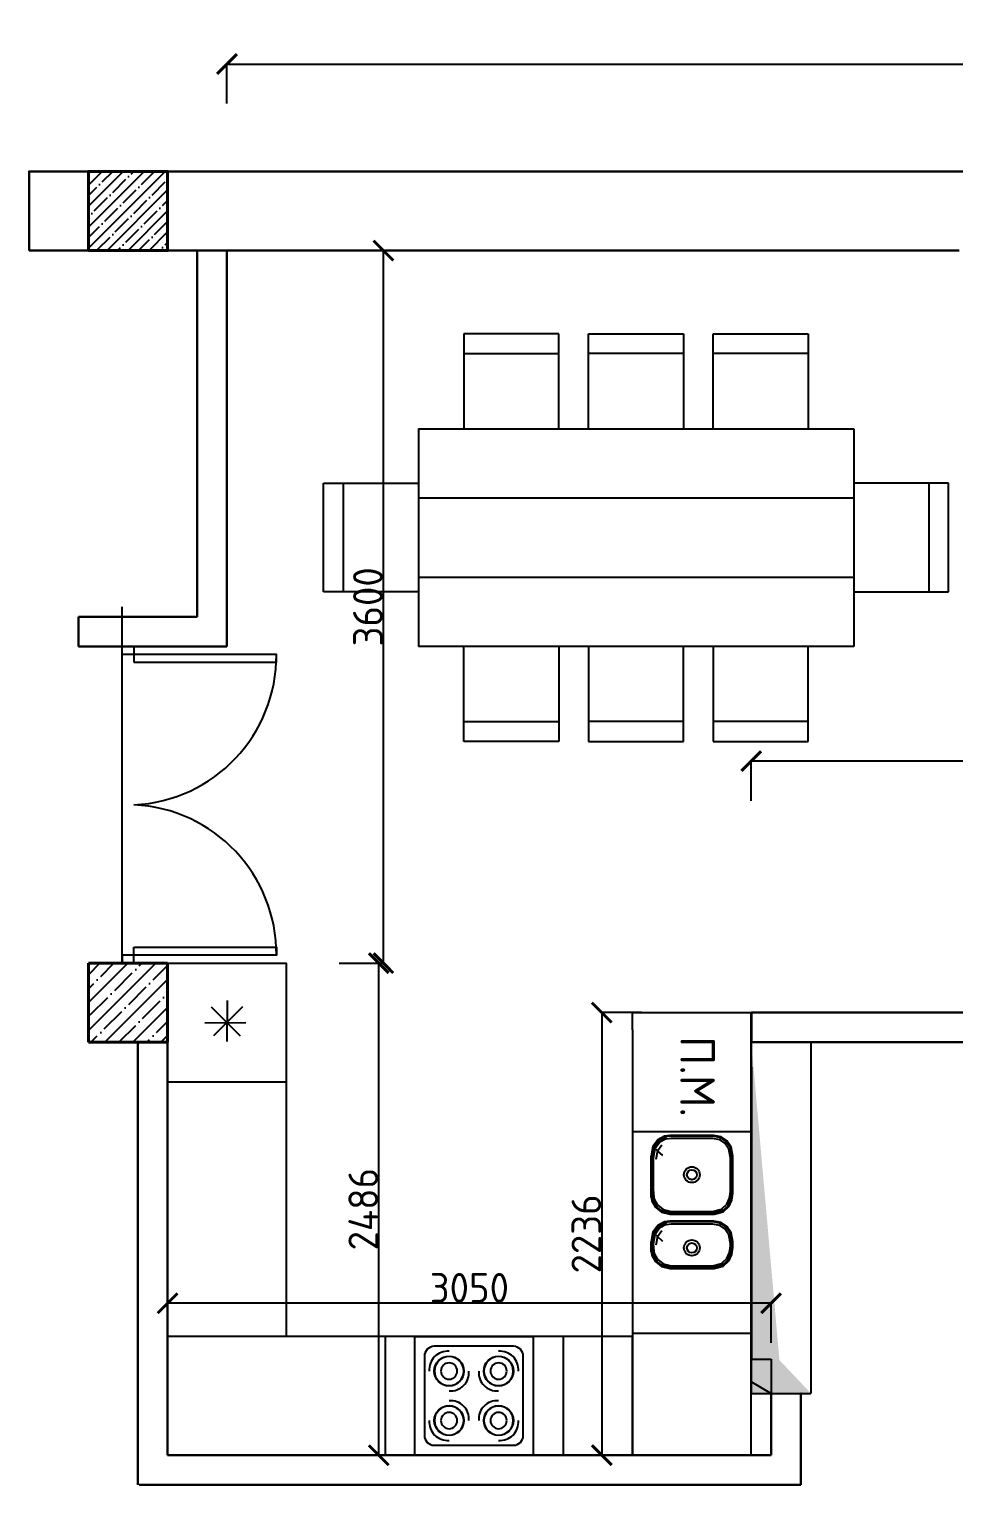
# Model space of a CAD drawing. Header units: millimetres. Extents: x -178199094 to 13669908, y -30538122 to 6091408.
# Drawn here: x 6813219 to 6817893, y 318949 to 326304 of the extents above; entities that cross this region are included whole.
import ezdxf

# ---------------------------------------------------------------- set-up
doc = ezdxf.new("R2010")
doc.units = ezdxf.units.MM
for name, color, linetype in [('A-Door', 150, 'Continuous'), ('FUR', 42, 'Continuous'), ('MEBEL', 253, 'Continuous'), ('NET 01', 8, 'Continuous'), ('Plan 1', 7, 'Continuous')]:
    doc.layers.add(name, color=color, linetype=linetype)
doc.styles.add('gost', font='GOST Common.ttf')
doc.dimstyles.new('Copy of GOST', dxfattribs={"dimtxt": 150, "dimasz": 100, "dimexe": 0.18, "dimexo": 0.06, "dimgap": 3, "dimtad": 1, "dimdec": 0, "dimzin": 0, "dimdsep": 46, "dimtxsty": 'gost', "dimblk": 'ARCHTICK', "dimcen": 0.09, "dimclrt": 256, "dimadec": 0, "dimazin": 0, "dimtfac": 1, "dimtdec": 0, "dimtofl": 0, "dimtmove": 0, "dimatfit": 3, "dimldrblk": 'ARCHTICK', "dimfxl": 200, "dimfxlon": 1, "dimtolj": 1, "dimtzin": 0, "dimarcsym": 0})

# ---------------------------------------------------------------- blocks, each defined once
blk = doc.blocks.new('_ArchTick')
at = {"color": 0, "linetype": 'ByBlock', "const_width": 0.15}
blk.add_lwpolyline([(-0.5, -0.5), (0.5, 0.5)], dxfattribs=at)
blk = doc.blocks.new('*D653')
at = {"layer": 'Defpoints', "color": 0, "transparency": 16777216}
for p in [(6824568.8, 326127.1), (6814219, 325185), (6824568.8, 325185)]:
    blk.add_point(p, dxfattribs=at)
at = {"layer": 'FUR', "color": 0, "lineweight": -2, "transparency": 16777216}
for p, q in [((6814219, 325927.1), (6814219, 326127.3)), ((6814219, 326127.1), (6824568.8, 326127.1)), ((6824568.8, 325927.1), (6824568.8, 326127.3))]:
    blk.add_line(p, q, dxfattribs=at)
at = {"layer": 'FUR', "color": 0, "lineweight": -2, "transparency": 16777216, "xscale": 100, "yscale": 100, "zscale": 100, "rotation": 180}
blk.add_blockref('_ArchTick', (6814219, 326127.1), dxfattribs=at)
at = {"layer": 'FUR', "color": 0, "lineweight": -2, "transparency": 16777216, "xscale": 100, "yscale": 100, "zscale": 100}
blk.add_blockref('_ArchTick', (6824568.8, 326127.1), dxfattribs=at)
at = {"layer": 'FUR', "transparency": 16777216, "insert": (6819393.9, 326205.1), "char_height": 150, "attachment_point": 5, "style": 'gost'}
blk.add_mtext('\\A1;10350', dxfattribs=at)
blk = doc.blocks.new('*D655')
at = {"layer": 'Defpoints', "color": 0, "transparency": 16777216}
for p in [(6816868.6, 322605.6), (6816868.6, 321335.3), (6824568.8, 321335.3)]:
    blk.add_point(p, dxfattribs=at)
at = {"layer": 'FUR', "color": 0, "lineweight": -2, "transparency": 16777216}
for p, q in [((6816868.6, 322405.6), (6816868.6, 322605.7)), ((6824568.8, 322605.6), (6816868.6, 322605.6)), ((6824568.8, 322405.6), (6824568.8, 322605.7))]:
    blk.add_line(p, q, dxfattribs=at)
at = {"layer": 'FUR', "color": 0, "lineweight": -2, "transparency": 16777216, "xscale": 100, "yscale": 100, "zscale": 100, "rotation": 180}
blk.add_blockref('_ArchTick', (6816868.6, 322605.6), dxfattribs=at)
at = {"layer": 'FUR', "color": 0, "lineweight": -2, "transparency": 16777216, "xscale": 100, "yscale": 100, "zscale": 100}
blk.add_blockref('_ArchTick', (6824568.8, 322605.6), dxfattribs=at)
at = {"layer": 'FUR', "transparency": 16777216, "insert": (6820718.7, 322683.6), "char_height": 150, "attachment_point": 5, "style": 'gost'}
blk.add_mtext('\\A1;7700', dxfattribs=at)
blk = doc.blocks.new('*D656')
at = {"layer": 'Defpoints', "color": 0, "transparency": 16777216}
for p in [(6816869, 321335), (6816113.1, 319099.3), (6816869, 319099.3)]:
    blk.add_point(p, dxfattribs=at)
at = {"layer": 'FUR', "color": 0, "lineweight": -2, "transparency": 16777216}
for p, q in [((6816313.1, 321335), (6816112.9, 321335)), ((6816113.1, 321335), (6816113.1, 319099.3)), ((6816313.1, 319099.3), (6816112.9, 319099.3))]:
    blk.add_line(p, q, dxfattribs=at)
at = {"layer": 'FUR', "color": 0, "lineweight": -2, "transparency": 16777216, "xscale": 100, "yscale": 100, "zscale": 100}
for p, rotation in [((6816113.1, 321335), 90), ((6816113.1, 319099.3), 270)]:
    blk.add_blockref('_ArchTick', p, dxfattribs=dict(at, rotation=rotation))
at = {"layer": 'FUR', "transparency": 16777216, "insert": (6816035.1, 320217.1), "char_height": 150, "attachment_point": 5, "rotation": 90, "style": 'gost'}
blk.add_mtext('\\A1;2236', dxfattribs=at)
blk = doc.blocks.new('*D657')
at = {"layer": 'Defpoints', "color": 0, "transparency": 16777216}
for p in [(6813918.6, 319866.7), (6813918.6, 319099.3), (6816969, 319099.3)]:
    blk.add_point(p, dxfattribs=at)
at = {"layer": 'FUR', "color": 0, "lineweight": -2, "transparency": 16777216}
for p, q in [((6813918.6, 319666.7), (6813918.6, 319866.9)), ((6816969, 319866.7), (6813918.6, 319866.7)), ((6816969, 319666.7), (6816969, 319866.9))]:
    blk.add_line(p, q, dxfattribs=at)
at = {"layer": 'FUR', "color": 0, "lineweight": -2, "transparency": 16777216, "xscale": 100, "yscale": 100, "zscale": 100, "rotation": 180}
blk.add_blockref('_ArchTick', (6813918.6, 319866.7), dxfattribs=at)
at = {"layer": 'FUR', "color": 0, "lineweight": -2, "transparency": 16777216, "xscale": 100, "yscale": 100, "zscale": 100}
blk.add_blockref('_ArchTick', (6816969, 319866.7), dxfattribs=at)
at = {"layer": 'FUR', "transparency": 16777216, "insert": (6815443.8, 319944.7), "char_height": 150, "attachment_point": 5, "style": 'gost'}
blk.add_mtext('\\A1;3050', dxfattribs=at)
blk = doc.blocks.new('*D658')
at = {"layer": 'Defpoints', "color": 0, "transparency": 16777216}
for p in [(6813919.9, 321585), (6814985.9, 321585), (6813918.6, 319099.3)]:
    blk.add_point(p, dxfattribs=at)
at = {"layer": 'FUR', "color": 0, "lineweight": -2, "transparency": 16777216}
for p, q in [((6814785.9, 321585), (6814986.1, 321585)), ((6814985.9, 319099.3), (6814985.9, 321585)), ((6814785.9, 319099.3), (6814986.1, 319099.3))]:
    blk.add_line(p, q, dxfattribs=at)
at = {"layer": 'FUR', "color": 0, "lineweight": -2, "transparency": 16777216, "xscale": 100, "yscale": 100, "zscale": 100}
for p, rotation in [((6814985.9, 321585), 90), ((6814985.9, 319099.3), 270)]:
    blk.add_blockref('_ArchTick', p, dxfattribs=dict(at, rotation=rotation))
at = {"layer": 'FUR', "transparency": 16777216, "insert": (6814907.9, 320342.1), "char_height": 150, "attachment_point": 5, "rotation": 90, "style": 'gost'}
blk.add_mtext('\\A1;2486', dxfattribs=at)
blk = doc.blocks.new('*D662')
at = {"layer": 'Defpoints', "color": 0, "transparency": 16777216}
for p in [(6813919, 325185), (6815009.4, 325185), (6813918.6, 321585)]:
    blk.add_point(p, dxfattribs=at)
at = {"layer": 'FUR', "color": 0, "lineweight": -2, "transparency": 16777216}
for p, q in [((6814809.4, 325185), (6815009.6, 325185)), ((6815009.4, 321585), (6815009.4, 325185)), ((6814809.4, 321585), (6815009.6, 321585))]:
    blk.add_line(p, q, dxfattribs=at)
at = {"layer": 'FUR', "color": 0, "lineweight": -2, "transparency": 16777216, "xscale": 100, "yscale": 100, "zscale": 100}
for p, rotation in [((6815009.4, 325185), 90), ((6815009.4, 321585), 270)]:
    blk.add_blockref('_ArchTick', p, dxfattribs=dict(at, rotation=rotation))
at = {"layer": 'FUR', "transparency": 16777216, "insert": (6814931.4, 323385), "char_height": 150, "attachment_point": 5, "rotation": 90, "style": 'gost'}
blk.add_mtext('\\A1;3600', dxfattribs=at)

msp = doc.modelspace()

# ---------------------------------------------------------------- hatches: boundary and pattern name
at = {"transparency": 33554687}
h = msp.add_hatch(dxfattribs=at)
h.set_pattern_fill('ANSI35', color=1, scale=300)
h.set_pattern_definition([(45, (6755397.855, 302183.93), (-53.03301, 53.03301), []), (45, (6755450.89, 302183.93), (-53.03301, 53.03301), [93.75, -18.75, 0, -18.75])])
h.paths.add_polyline_path([(6813919.03714, 325584.9647), (6813519.03714, 325584.9647), (6813519.03714, 325184.9647), (6813919.03714, 325184.9647)])
h = msp.add_hatch(dxfattribs=at)
h.set_pattern_fill('ANSI35', color=1, scale=400)
h.set_pattern_definition([(45, (6759045.12, 301983.93), (-70.71068, 70.71068), []), (45, (6759115.83, 301983.93), (-70.71068, 70.71068), [125, -25, 0, -25])])
h.paths.add_polyline_path([(6813519.03714, 321584.9647), (6813519.03714, 321184.9647), (6813919.03714, 321184.9647), (6813919.03714, 321584.9647)])
at = {"true_color": 0x000000, "transparency": 33554687}
h = msp.add_hatch(color=18, dxfattribs=at)
h.dxf.hatch_style = 1
h.paths.add_polyline_path([(6817010.87657, 319579.69076), (6816869.03714, 319412.39849), (6817169.03714, 319412.39849)])
h.paths.add_polyline_path([(6816869.03714, 321183.33476), (6816869.03714, 319612.39849), (6816869.03714, 319412.39849), (6817010.87657, 319579.69076)])

# ---------------------------------------------------------------- linework, layer by layer
at = {"color": 253}
for p, q in [((6815416.04643, 324764.9647), (6815416.04643, 324284.9647)), ((6815896.04643, 324764.9647), (6815416.04643, 324764.9647)), ((6815896.04643, 324284.9647), (6815896.04643, 324764.9647)), ((6816046.04643, 324284.9647), (6816046.04643, 324764.9647)), ((6816046.04643, 324764.9647), (6816526.04643, 324764.9647)), ((6816526.04643, 324764.9647), (6816526.04643, 324284.9647)), ((6816676.04643, 324284.9647), (6816676.04643, 324764.9647)), ((6816676.04643, 324764.9647), (6817156.04643, 324764.9647)), ((6817156.04643, 324764.9647), (6817156.04643, 324284.9647)), ((6815416.04643, 324664.9647), (6815896.04643, 324664.9647)), ((6816526.04643, 324664.9647), (6816046.04643, 324664.9647)), ((6817156.04643, 324664.9647), (6816676.04643, 324664.9647)), ((6815186.04643, 324284.9647), (6817386.04643, 324284.9647)), ((6817386.04643, 324284.9647), (6817386.04643, 323184.9647)), ((6814706.04643, 323459.9647), (6814706.04643, 324009.9647)), ((6814706.04643, 324009.9647), (6815186.04643, 324009.9647)), ((6814806.04643, 324009.9647), (6814806.04643, 323459.9647)), ((6817866.04643, 324009.9647), (6817386.04643, 324009.9647)), ((6817766.04643, 324009.9647), (6817766.04643, 323459.9647)), ((6817866.04643, 323459.9647), (6817866.04643, 324009.9647)), ((6815186.04643, 323934.9647), (6817386.04643, 323934.9647)), ((6815186.04643, 323534.9647), (6817386.04643, 323534.9647)), ((6815186.04643, 323459.9647), (6814706.04643, 323459.9647)), ((6817386.04643, 323459.9647), (6817866.04643, 323459.9647)), ((6817386.04643, 323184.9647), (6815186.04643, 323184.9647)), ((6815416.04643, 322704.9647), (6815416.04643, 323184.9647)), ((6815896.04643, 323184.9647), (6815896.04643, 322704.9647)), ((6816046.04643, 323184.9647), (6816046.04643, 322704.9647)), ((6816526.04643, 322704.9647), (6816526.04643, 323184.9647)), ((6816676.04643, 323184.9647), (6816676.04643, 322704.9647)), ((6817156.04643, 322704.9647), (6817156.04643, 323184.9647)), ((6815416.04643, 322804.9647), (6815896.04643, 322804.9647)), ((6816526.04643, 322804.9647), (6816046.04643, 322804.9647)), ((6817156.04643, 322804.9647), (6816676.04643, 322804.9647)), ((6815896.04643, 322704.9647), (6815416.04643, 322704.9647)), ((6816046.04643, 322704.9647), (6816526.04643, 322704.9647)), ((6816676.04643, 322704.9647), (6817156.04643, 322704.9647)), ((6816371.6449, 320658.45443), (6816362.16493, 320609.34291)), ((6816363.63652, 320608.35807), (6816373.05775, 320657.16453)), ((6816366.25409, 320606.60743), (6816375.57042, 320654.87091)), ((6816396.04519, 320692.73481), (6816371.6449, 320658.45443)), ((6816373.05775, 320657.16453), (6816397.30657, 320691.23279)), ((6816375.57042, 320654.87091), (6816373.05775, 320657.16453)), ((6816374.2352, 320601.2699), (6816383.23178, 320647.87799)), ((6816375.57042, 320654.87091), (6816399.54984, 320688.56004)), ((6816383.23178, 320647.87799), (6816375.57042, 320654.87091)), ((6816406.38833, 320680.41234), (6816383.23178, 320647.87799)), ((6816383.23178, 320647.87799), (6816395.02343, 320637.11608)), ((6816395.02343, 320637.11608), (6816416.91483, 320667.87231)), ((6816430.73994, 320711.45643), (6816396.04519, 320692.73481)), ((6816397.30657, 320691.23279), (6816431.78563, 320709.83817)), ((6816399.54984, 320688.56004), (6816397.30657, 320691.23279)), ((6816399.54984, 320688.56004), (6816433.64537, 320706.95834)), ((6816406.38833, 320680.41234), (6816399.54984, 320688.56004)), ((6816439.31565, 320698.17997), (6816406.38833, 320680.41234)), ((6816456.88375, 320714.91113), (6816430.73994, 320711.45643)), ((6816431.78563, 320709.83817), (6816457.76704, 320713.27043)), ((6816459.33724, 320710.35389), (6816433.64537, 320706.95834)), ((6816433.64537, 320706.95834), (6816439.31565, 320698.17997)), ((6816439.31565, 320698.17997), (6816464.12717, 320701.45842)), ((6816680.19817, 320714.91113), (6816456.88375, 320714.91113)), ((6816457.76704, 320713.27043), (6816679.31572, 320713.27043)), ((6816677.74468, 320710.35389), (6816459.33724, 320710.35389)), ((6816464.12717, 320701.45842), (6816672.95643, 320701.45842)), ((6816672.95643, 320701.45842), (6816708.1073, 320694.59979)), ((6816714.14432, 320703.25103), (6816677.74468, 320710.35389)), ((6816679.31572, 320713.27043), (6816716.12366, 320706.08868)), ((6816717.23648, 320707.68365), (6816680.19817, 320714.91113)), ((6816708.1073, 320694.59979), (6816714.14432, 320703.25103)), ((6816735.25482, 320676.09742), (6816708.1073, 320694.59979)), ((6816714.14432, 320703.25103), (6816716.12366, 320706.08868)), ((6816742.25529, 320684.09217), (6816714.14432, 320703.25103)), ((6816716.12366, 320706.08868), (6816744.55185, 320686.71415)), ((6816745.84259, 320688.18889), (6816717.23648, 320707.68365)), ((6816735.25482, 320676.09742), (6816742.25529, 320684.09217)), ((6816755.135, 320644.80073), (6816735.25482, 320676.09742)), ((6816742.25529, 320684.09217), (6816744.55185, 320686.71415)), ((6816762.84085, 320651.68433), (6816742.25529, 320684.09217)), ((6816744.55185, 320686.71415), (6816765.3682, 320653.94187)), ((6816766.78985, 320655.21121), (6816745.84259, 320688.18889)), ((6816755.135, 320644.80073), (6816762.84085, 320651.68433)), ((6816762.84085, 320651.68433), (6816765.3682, 320653.94187)), ((6816770.86056, 320606.60743), (6816762.84085, 320651.68433)), ((6816765.3682, 320653.94187), (6816773.47813, 320608.35807)), ((6816774.95014, 320609.34291), (6816766.78985, 320655.21121)), ((6816362.16493, 320400.39761), (6816362.16493, 320609.34291)), ((6816363.63652, 320398.63606), (6816363.63652, 320608.35807)), ((6816366.25409, 320395.50194), (6816366.25409, 320606.60743)), ((6816374.2352, 320430.81667), (6816374.2352, 320601.2699)), ((6816395.02343, 320637.11608), (6816386.51822, 320593.05423)), ((6816422.02577, 320612.4701), (6816395.02343, 320637.11608)), ((6816762.87945, 320601.2699), (6816755.135, 320644.80073)), ((6816762.87945, 320430.81667), (6816762.87945, 320601.2699)), ((6816770.86056, 320425.47998), (6816770.86056, 320606.60743)), ((6816773.47813, 320608.35807), (6816773.47813, 320423.72934)), ((6816774.95014, 320422.74534), (6816774.95014, 320609.34291)), ((6816372.04858, 320386.67215), (6816366.25409, 320425.47998)), ((6816366.25409, 320425.47998), (6816366.25409, 320414.04984)), ((6816379.83037, 320393.33944), (6816374.2352, 320430.81667)), ((6816374.2352, 320430.81667), (6816374.2352, 320414.04984)), ((6816758.66188, 320397.98753), (6816762.87945, 320430.81667)), ((6816766.49234, 320391.48474), (6816770.86056, 320425.47998)), ((6816368.06138, 320383.25521), (6816362.16493, 320422.74534)), ((6816363.63652, 320423.72934), (6816369.49646, 320384.48511)), ((6816385.58499, 320350.27502), (6816368.06138, 320383.25521)), ((6816369.49646, 320384.48511), (6816386.91182, 320351.70927)), ((6816389.26964, 320354.26012), (6816372.04858, 320386.67215)), ((6816396.46187, 320362.03898), (6816379.83037, 320393.33944)), ((6816386.91182, 320351.70927), (6816389.26964, 320354.26012)), ((6816389.26964, 320354.26012), (6816396.46187, 320362.03898)), ((6816417.75113, 320331.20805), (6816389.26964, 320354.26012)), ((6816396.46187, 320362.03898), (6816423.96691, 320339.77704)), ((6816744.63913, 320367.36055), (6816717.607, 320342.18062)), ((6816723.98098, 320333.6968), (6816751.97235, 320359.77052)), ((6816754.3776, 320357.28178), (6816726.07067, 320330.91433)), ((6816727.24644, 320329.35041), (6816755.7296, 320355.88152)), ((6816744.63913, 320367.36055), (6816758.66188, 320397.98753)), ((6816751.97235, 320359.77052), (6816766.49234, 320391.48474)), ((6816769.06124, 320389.35266), (6816754.3776, 320357.28178)), ((6816755.7296, 320355.88152), (6816770.50556, 320388.15298)), ((6816773.47813, 320423.72934), (6816769.06124, 320389.35266)), ((6816770.50556, 320388.15298), (6816774.95014, 320422.74534)), ((6816385.58499, 320350.27502), (6816414.56708, 320326.8176)), ((6816415.71347, 320328.39788), (6816386.91182, 320351.70927)), ((6816430.73994, 320278.53803), (6816396.04519, 320259.81641)), ((6816414.56708, 320326.8176), (6816456.91647, 320317.14041)), ((6816415.71347, 320328.39788), (6816417.75113, 320331.20805)), ((6816457.79976, 320318.78068), (6816415.71347, 320328.39788)), ((6816417.75113, 320331.20805), (6816423.96691, 320339.77704)), ((6816459.36997, 320321.69828), (6816417.75113, 320331.20805)), ((6816423.96691, 320339.77704), (6816464.15822, 320330.5929)), ((6816456.88375, 320281.99274), (6816430.73994, 320278.53803)), ((6816431.78563, 320276.91978), (6816457.76704, 320280.35203)), ((6816680.19817, 320281.99274), (6816456.88375, 320281.99274)), ((6816456.91647, 320317.14041), (6816680.23091, 320317.14041)), ((6816457.76704, 320280.35203), (6816679.31572, 320280.35203)), ((6816679.34761, 320318.78068), (6816457.79976, 320318.78068)), ((6816677.77741, 320321.69828), (6816459.36997, 320321.69828)), ((6816464.15822, 320330.5929), (6816672.98706, 320330.5929)), ((6816672.98706, 320330.5929), (6816717.607, 320342.18062)), ((6816723.98098, 320333.6968), (6816677.77741, 320321.69828)), ((6816679.31572, 320280.35203), (6816716.12366, 320273.17029)), ((6816726.07067, 320330.91433), (6816679.34761, 320318.78068)), ((6816717.23648, 320274.76525), (6816680.19817, 320281.99274)), ((6816680.23091, 320317.14041), (6816727.24644, 320329.35041)), ((6816717.607, 320342.18062), (6816723.98098, 320333.6968)), ((6816726.07067, 320330.91433), (6816723.98098, 320333.6968)), ((6816371.6449, 320225.53604), (6816362.16493, 320176.42452)), ((6816363.63652, 320175.43967), (6816373.05775, 320224.24614)), ((6816366.25409, 320173.68904), (6816375.57042, 320221.95251)), ((6816396.04519, 320259.81641), (6816371.6449, 320225.53604)), ((6816373.05775, 320224.24614), (6816397.30657, 320258.31439)), ((6816375.57042, 320221.95251), (6816373.05775, 320224.24614)), ((6816374.2352, 320168.35151), (6816383.23178, 320214.95959)), ((6816375.57042, 320221.95251), (6816399.54984, 320255.64165)), ((6816383.23178, 320214.95959), (6816375.57042, 320221.95251)), ((6816406.38833, 320247.49395), (6816383.23178, 320214.95959)), ((6816383.23178, 320214.95959), (6816395.02343, 320204.19769)), ((6816395.02343, 320204.19769), (6816416.91483, 320234.95391)), ((6816397.30657, 320258.31439), (6816431.78563, 320276.91978)), ((6816399.54984, 320255.64165), (6816397.30657, 320258.31439)), ((6816399.54984, 320255.64165), (6816433.64537, 320274.03995)), ((6816406.38833, 320247.49395), (6816399.54984, 320255.64165)), ((6816439.31565, 320265.26157), (6816406.38833, 320247.49395)), ((6816459.33724, 320277.43549), (6816433.64537, 320274.03995)), ((6816433.64537, 320274.03995), (6816439.31565, 320265.26157)), ((6816439.31565, 320265.26157), (6816464.12717, 320268.54003)), ((6816677.74468, 320277.43549), (6816459.33724, 320277.43549)), ((6816464.12717, 320268.54003), (6816672.95643, 320268.54003)), ((6816672.95643, 320268.54003), (6816708.1073, 320261.6814)), ((6816714.14432, 320270.33263), (6816677.74468, 320277.43549)), ((6816708.1073, 320261.6814), (6816714.14432, 320270.33263)), ((6816735.25482, 320243.17903), (6816708.1073, 320261.6814)), ((6816714.14432, 320270.33263), (6816716.12366, 320273.17029)), ((6816742.25529, 320251.17377), (6816714.14432, 320270.33263)), ((6816716.12366, 320273.17029), (6816744.55185, 320253.79575)), ((6816745.84259, 320255.27049), (6816717.23648, 320274.76525)), ((6816735.25482, 320243.17903), (6816742.25529, 320251.17377)), ((6816755.135, 320211.88234), (6816735.25482, 320243.17903)), ((6816742.25529, 320251.17377), (6816744.55185, 320253.79575)), ((6816762.84085, 320218.76594), (6816742.25529, 320251.17377)), ((6816744.55185, 320253.79575), (6816765.3682, 320221.02348)), ((6816766.78985, 320222.29282), (6816745.84259, 320255.27049)), ((6816755.135, 320211.88234), (6816762.84085, 320218.76594)), ((6816762.87945, 320168.35151), (6816755.135, 320211.88234)), ((6816762.84085, 320218.76594), (6816765.3682, 320221.02348)), ((6816770.86056, 320173.68904), (6816762.84085, 320218.76594)), ((6816765.3682, 320221.02348), (6816773.47813, 320175.43967)), ((6816774.95014, 320176.42452), (6816766.78985, 320222.29282)), ((6816362.16493, 320126.04496), (6816362.16493, 320176.42452)), ((6816368.06138, 320108.90256), (6816362.16493, 320148.39269)), ((6816363.63652, 320124.28341), (6816363.63652, 320175.43967)), ((6816363.63652, 320149.37669), (6816369.49646, 320110.13246)), ((6816366.25409, 320121.14929), (6816366.25409, 320173.68904)), ((6816372.04858, 320112.3195), (6816366.25409, 320151.12733)), ((6816366.25409, 320151.12733), (6816366.25409, 320139.69719)), ((6816374.2352, 320156.46402), (6816374.2352, 320168.35151)), ((6816379.83037, 320118.98679), (6816374.2352, 320156.46402)), ((6816374.2352, 320156.46402), (6816374.2352, 320139.69719)), ((6816395.02343, 320204.19769), (6816386.51822, 320160.13584)), ((6816422.02577, 320179.55171), (6816395.02343, 320204.19769)), ((6816758.66188, 320123.63488), (6816762.87945, 320156.46402)), ((6816762.87945, 320156.46402), (6816762.87945, 320168.35151)), ((6816766.49234, 320117.13209), (6816770.86056, 320151.12733)), ((6816773.47813, 320149.37669), (6816769.06124, 320115.00001)), ((6816770.50556, 320113.80033), (6816774.95014, 320148.39269)), ((6816770.86056, 320151.12733), (6816770.86056, 320173.68904)), ((6816773.47813, 320175.43967), (6816773.47813, 320149.37669)), ((6816774.95014, 320148.39269), (6816774.95014, 320176.42452)), ((6816385.58499, 320075.92237), (6816368.06138, 320108.90256)), ((6816369.49646, 320110.13246), (6816386.91182, 320077.35662)), ((6816389.26964, 320079.90747), (6816372.04858, 320112.3195)), ((6816396.46187, 320087.68633), (6816379.83037, 320118.98679)), ((6816385.58499, 320075.92237), (6816414.56708, 320052.46495)), ((6816386.91182, 320077.35662), (6816389.26964, 320079.90747)), ((6816415.71347, 320054.04523), (6816386.91182, 320077.35662)), ((6816389.26964, 320079.90747), (6816396.46187, 320087.68633)), ((6816417.75113, 320056.8554), (6816389.26964, 320079.90747)), ((6816396.46187, 320087.68633), (6816423.96691, 320065.42439)), ((6816417.75113, 320056.8554), (6816423.96691, 320065.42439)), ((6816423.96691, 320065.42439), (6816464.15822, 320056.24025)), ((6816672.98706, 320056.24025), (6816717.607, 320067.82796)), ((6816723.98098, 320059.34415), (6816677.77741, 320047.34563)), ((6816744.63913, 320093.0079), (6816717.607, 320067.82796)), ((6816717.607, 320067.82796), (6816723.98098, 320059.34415)), ((6816723.98098, 320059.34415), (6816751.97235, 320085.41787)), ((6816726.07067, 320056.56168), (6816723.98098, 320059.34415)), ((6816754.3776, 320082.92913), (6816726.07067, 320056.56168)), ((6816727.24644, 320054.99776), (6816755.7296, 320081.52887)), ((6816744.63913, 320093.0079), (6816758.66188, 320123.63488)), ((6816751.97235, 320085.41787), (6816744.63913, 320093.0079)), ((6816751.97235, 320085.41787), (6816766.49234, 320117.13209)), ((6816769.06124, 320115.00001), (6816754.3776, 320082.92913)), ((6816755.7296, 320081.52887), (6816770.50556, 320113.80033)), ((6816414.56708, 320052.46495), (6816456.91647, 320042.78776)), ((6816415.71347, 320054.04523), (6816417.75113, 320056.8554)), ((6816457.79976, 320044.42803), (6816415.71347, 320054.04523)), ((6816459.36997, 320047.34563), (6816417.75113, 320056.8554)), ((6816456.91647, 320042.78776), (6816680.23091, 320042.78776)), ((6816679.34761, 320044.42803), (6816457.79976, 320044.42803)), ((6816677.77741, 320047.34563), (6816459.36997, 320047.34563)), ((6816464.15822, 320056.24025), (6816672.98706, 320056.24025)), ((6816726.07067, 320056.56168), (6816679.34761, 320044.42803)), ((6816680.23091, 320042.78776), (6816727.24644, 320054.99776))]:
    msp.add_line(p, q, dxfattribs=at)
at = {"color": 253, "linetype": 'ByBlock'}
for p, q in [((6816268.55722, 321248.24408), (6816268.55722, 321335.26924)), ((6816268.55722, 321335.26924), (6816868.55722, 321335.26924)), ((6816268.55722, 321248.24408), (6816268.55722, 319099.26924)), ((6813918.55722, 320984.9647), (6814518.55722, 320984.9647)), ((6816268.55722, 320735.26924), (6816868.55722, 320735.26924)), ((6815018.55722, 319699.26226), (6815018.55722, 319099.26924)), ((6815166.56407, 319699.26226), (6815166.56407, 319099.26924)), ((6815766.56407, 319699.26924), (6815766.56407, 319099.27622)), ((6815918.55722, 319699.26226), (6815918.55722, 319099.26924))]:
    msp.add_line(p, q, dxfattribs=at)
at = {"color": 18, "true_color": 0x000000}
msp.add_line((6817169.03714, 321184.9647), (6817169.03714, 319411.31469), dxfattribs=at)
at = {"color": 253, "ltscale": 600}
for p, q in [((6815766.56407, 319699.26924), (6815166.56407, 319699.26924)), ((6815168.55722, 319699.26924), (6815768.55722, 319699.26924)), ((6815666.56407, 319649.26924), (6815266.56407, 319649.26924)), ((6815216.56407, 319599.26924), (6815216.56407, 319199.26924)), ((6815716.56407, 319199.26924), (6815716.56407, 319599.26924)), ((6815266.56407, 319149.26924), (6815666.56407, 319149.26924)), ((6815166.56407, 319099.26924), (6815766.56407, 319099.26924)), ((6815768.55722, 319099.27622), (6815168.55722, 319099.27622))]:
    msp.add_line(p, q, dxfattribs=at)
for p, q in [((6816869.03714, 319584.9647), (6816969.03714, 319584.9647)), ((6816969.03714, 319584.9647), (6816969.03714, 319411.31469))]:
    msp.add_line(p, q)
at = {"lineweight": 30}
msp.add_lwpolyline([(6813519.03714, 325584.9647), (6813219.03714, 325584.9647), (6813219.03714, 325184.9647)], dxfattribs=at)
at = {"lineweight": 40}
msp.add_lwpolyline([(6813519.03714, 325184.9647), (6813919.03714, 325184.9647), (6813919.03714, 325584.9647), (6813519.03714, 325584.9647)], close=True, dxfattribs=at)
at = {"color": 18, "lineweight": 30, "true_color": 0x000000}
for points in [[(6813918.55722, 325584.9647), (6824418.82676, 325584.9647)], [(6813219.03714, 325184.9647), (6813519.03714, 325184.9647)], [(6813519.03714, 325184.9647), (6814069.03714, 325184.9647), (6814069.03714, 323335.07157)], [(6814069.03714, 325184.9647), (6817919.03714, 325184.9647)], [(6814219.03714, 325184.9647), (6814219.03714, 323185.07157)], [(6814069.03714, 323335.07157), (6813469.1361, 323335.07157)], [(6813469.1361, 323335.07157), (6813469.1361, 323185.07157)], [(6814219.03714, 323185.07157), (6813469.1361, 323185.07157)], [(6813768.55722, 321184.9647), (6813768.55722, 318949.26924)], [(6813918.55722, 321184.9647), (6813918.55722, 319099.26924)], [(6816968.95583, 319099.26924), (6816968.95583, 319411.31469)], [(6817119.03714, 319411.31469), (6817119.03714, 319411.31469), (6817119.03714, 318949.26924)], [(6816968.95583, 319099.26924), (6813925.30551, 319099.26924)], [(6817119.03714, 318949.26924), (6813775.30551, 318949.26924)]]:
    msp.add_lwpolyline(points, dxfattribs=at)
at = {"color": 18, "true_color": 0x000000}
for points in [[(6813719.03714, 325184.9647), (6813519.03714, 325184.9647)], [(6813918.55722, 321584.9647), (6813769.03713, 321584.9647)], [(6813918.55722, 321384.9647), (6813918.55722, 321584.9647)], [(6816869.03714, 319584.9647), (6816869.03714, 321184.9647)], [(6816869.03714, 319411.31469), (6816869.03714, 321184.9647)], [(6816869.03714, 321059.13689), (6816869.03714, 319584.9647)], [(6816869.03714, 319469.58691), (6816969.03714, 319411.31469)], [(6816869.03714, 319411.31469), (6817169.03714, 319411.31469)]]:
    msp.add_lwpolyline(points, dxfattribs=at)
at = {"color": 253}
for points in [[(6813688.80436, 321585.08761), (6813688.80436, 323385.08761)], [(6814219.72434, 321396.59961), (6814217.56175, 321189.74799)], [(6814139.61511, 321363.90681), (6814285.88929, 321217.63264)], [(6814297.75183, 321363.6535), (6814151.00979, 321217.8487)], [(6814106.92232, 321283.79759), (6814313.77394, 321285.96017)]]:
    msp.add_lwpolyline(points, dxfattribs=at)
at = {"color": 18, "lineweight": 40, "true_color": 0x000000}
for points in [[(6813918.55722, 321584.9647), (6813519.03712, 321585.17843)], [(6813519.03712, 321585.17843), (6813519.03712, 321184.9647)], [(6813918.55722, 321584.9647), (6813918.55722, 321184.9647)], [(6813918.55722, 321184.9647), (6813519.03714, 321184.9647)]]:
    msp.add_lwpolyline(points, dxfattribs=at)
at = {"color": 7, "lineweight": 30}
for points in [[(6816869.03714, 321184.9647), (6816869.03714, 321334.9647), (6817169.02736, 321334.9647)], [(6818319.03735, 321335.03965), (6817169.02736, 321334.96471)], [(6816869.03714, 321184.9647), (6817169.03714, 321184.9647)], [(6822317.55661, 321185.3002), (6817169.03714, 321184.9647)]]:
    msp.add_lwpolyline(points, dxfattribs=at)
at = {"color": 253}
for centre, radius in [((6816568.55722, 320516.02566), 40), ((6816568.55722, 320516.02566), 25), ((6816568.55722, 320146.48203), 40), ((6816568.55722, 320146.48203), 25)]:
    msp.add_circle(centre, radius, dxfattribs=at)
at = {"color": 253, "ltscale": 600}
for centre in [(6815341.56407, 319524.26924), (6815591.56407, 319524.26924), (6815341.56407, 319274.26924), (6815591.56407, 319274.26924)]:
    msp.add_circle(centre, 75, dxfattribs=at)
for centre, radius, start, end in [((6815266.56407, 319599.26924), 50, 90, 180), ((6815334.26425, 319531.56906), 92.98715, 85.497446896, 184.502553106), ((6815598.86389, 319531.56906), 92.98715, 355.497446894, 94.502553104), ((6815666.56407, 319599.26924), 50, 0, 90), ((6815341.56407, 319524.26924), 73.75, 0, 180), ((6815341.56407, 319524.26924), 41.25, 0, 180), ((6815591.56407, 319524.26924), 73.75, 0, 180), ((6815591.56407, 319524.26924), 41.25, 0, 180), ((6815341.56407, 319524.26924), 73.75, 180, 0), ((6815341.56407, 319524.26924), 41.25, 180, 0), ((6815348.86389, 319516.96942), 92.98715, 265.497446896, 4.502553106), ((6815584.26425, 319516.96942), 92.98715, 175.497446894, 274.502553104), ((6815591.56407, 319524.26924), 73.75, 180, 0), ((6815591.56407, 319524.26924), 41.25, 180, 0), ((6815341.56407, 319274.26924), 73.75, 0, 180), ((6815348.86389, 319281.56906), 92.98715, 355.497446894, 94.502553104), ((6815584.26425, 319281.56906), 92.98715, 85.497446896, 184.502553106), ((6815591.56407, 319274.26924), 73.75, 0, 180), ((6815334.26425, 319266.96942), 92.98715, 175.497446894, 274.502553104), ((6815341.56407, 319274.26924), 73.75, 180, 0), ((6815341.56407, 319274.26924), 41.25, 0, 180), ((6815341.56407, 319274.26924), 41.25, 180, 0), ((6815591.56407, 319274.26924), 73.75, 180, 0), ((6815591.56407, 319274.26924), 41.25, 0, 180), ((6815591.56407, 319274.26924), 41.25, 180, 0), ((6815598.86389, 319266.96942), 92.98715, 265.497446896, 4.502553106), ((6815266.56407, 319199.26924), 50, 180, 270), ((6815666.56407, 319199.26924), 50, 270, 0), ((6815668.55722, 319199.26924), 50, 278.56268148, 279.258446935)]:
    msp.add_arc(centre, radius, start, end, dxfattribs=at)
at = {"layer": 'A-Door', "color": 7}
for points in [[(6813748.78998, 323144.69779), (6813688.80436, 323144.69779), (6813688.80436, 323184.68821), (6813748.78998, 323184.68821)], [(6813748.78998, 323104.70738), (6814468.61747, 323104.70738), (6814468.61747, 323144.69779), (6813748.78998, 323144.69779)], [(6813748.78998, 321625.06199), (6813688.80436, 321625.06199), (6813688.80436, 321585.07157), (6813748.78998, 321585.07157)], [(6813748.78998, 321665.0524), (6814468.61747, 321665.0524), (6814468.61747, 321625.06199), (6813748.78998, 321625.06199)]]:
    msp.add_lwpolyline(points, close=True, dxfattribs=at)
at = {"layer": 'FUR', "color": 253}
for p, q in [((6816268.55722, 320735.26924), (6816869.03714, 320735.26924)), ((6816268.55722, 319715.26924), (6816868.55722, 319715.26924))]:
    msp.add_line(p, q, dxfattribs=at)
for points in [[(6813918.55722, 319099.26924), (6813918.55722, 321585.26924)], [(6813918.55722, 321585.26924), (6814518.55722, 321585.26924), (6814518.55722, 319699.26924)], [(6816868.55722, 319099.26924), (6816868.55722, 321335.26924)], [(6816268.73429, 319099.26924), (6816268.73429, 319699.26924), (6813919.14091, 319699.26924)], [(6813918.55722, 319099.26924), (6816868.55722, 319099.26924), (6816868.55722, 319194.27695)], [(6816868.55722, 319099.26924), (6813918.55722, 319099.26924)]]:
    msp.add_lwpolyline(points, dxfattribs=at)
at = {"layer": 'MEBEL', "color": 253}
for points in [[(6815186.04643, 324284.9647), (6815186.04643, 323184.9647)], [(6816046.04643, 322704.9647), (6816046.04643, 322704.9647)]]:
    msp.add_lwpolyline(points, dxfattribs=at)
at = {"layer": 'NET 01', "color": 7}
for centre, start, end in [((6813713.72956, 323138.9749), 272.661957574, 0.434358142), ((6813713.72956, 321630.78488), 359.565641858, 87.338042426)]:
    msp.add_arc(centre, 754.90961, start, end, dxfattribs=at)

# ---------------------------------------------------------------- texts
at = {"layer": 'Plan 1', "color": 253, "insert": (6816684.52758, 321216.55296), "char_height": 174.47488, "attachment_point": 1, "rotation": 270, "style": 'gost'}
msp.add_mtext_dynamic_manual_height_columns('П.М.', width=5689.1511187, gutter_width=0.24925, heights=[0], dxfattribs=at)

# ---------------------------------------------------------------- dimensions: what is measured, and where the dimension line sits
at = {"layer": 'FUR', "color": 253}
for base, p1, p2, picture, middle in [((6824568.82676, 326127.10372), (6814219.03714, 325184.9647), (6824568.82676, 325184.9647), '*D653', (6819393.93195, 326205.10372)), ((6816868.55722, 322605.55274), (6824568.82676, 321335.30022), (6816868.55722, 321335.30022), '*D655', (6820718.69199, 322683.55274)), ((6813918.55722, 319866.73216), (6816968.95583, 319099.26924), (6813918.55722, 319099.26924), '*D657', (6815443.75652, 319944.73216))]:
    dim = msp.add_linear_dim(base=base, p1=p1, p2=p2, dimstyle='Copy of GOST', dxfattribs=at)
    dim.commit()
    dim.dimension.update_dxf_attribs({"geometry": picture, "text_midpoint": middle})
for base, p1, p2, picture, middle in [((6815009.39539, 325184.9647), (6813918.55722, 321584.9647), (6813919.03714, 325184.9647), '*D662', (6814931.39539, 323384.9647)), ((6814985.89508, 321584.96399), (6813918.55722, 319099.26924), (6813919.88699, 321584.96399), '*D658', (6814907.89508, 320342.11662)), ((6816113.11832, 319099.26924), (6816869.03714, 321334.9647), (6816869.03714, 319099.26924), '*D656', (6816035.11832, 320217.11697))]:
    dim = msp.add_linear_dim(base=base, p1=p1, p2=p2, angle=90, dimstyle='Copy of GOST', dxfattribs=at)
    dim.commit()
    dim.dimension.update_dxf_attribs({"geometry": picture, "text_midpoint": middle})

doc.saveas('drawing.dxf')
